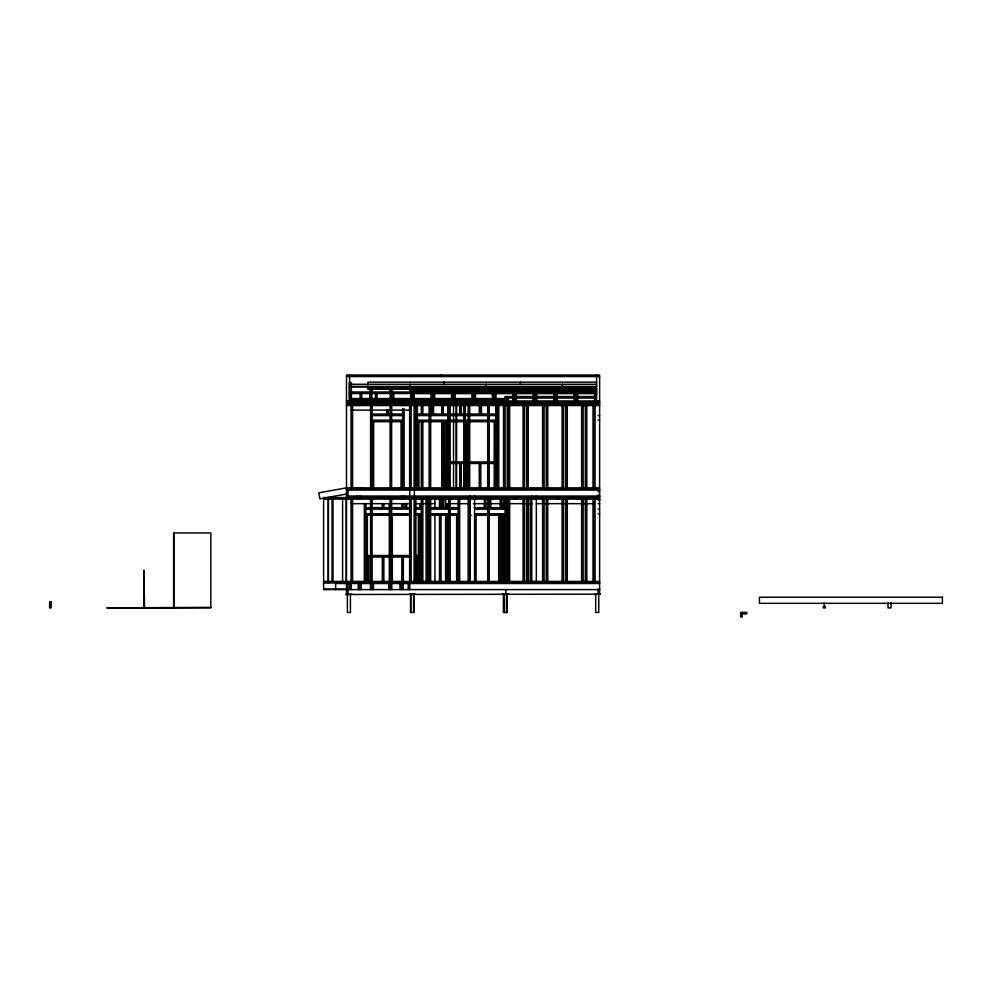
<?xml version="1.0" encoding="UTF-8"?>
<svg xmlns="http://www.w3.org/2000/svg" width="992" height="992" viewBox="0 0 992 992"><rect width="100%" height="100%" fill="white"/><g stroke="black" fill="none" stroke-linecap="round" stroke-linejoin="round"><path stroke-width="1.49" d="M323.615 498.158L319.87 498.827L318.792 492.826L346.468 487.866L599.614 487.866M326.914 497.562L346.468 494.066M346.493 376.551L599.614 376.551M596.576 382.156L367.846 382.156L367.846 384.822M349.544 384.276L596.576 384.276M349.544 386.409L596.576 386.409M349.544 386.954L596.576 386.954M367.846 388.529L596.576 388.529M596.576 389.087L367.846 389.087L367.846 386.409M369.83 389.72L371.802 389.72M390.253 389.72L392.237 389.72M369.83 390.364L371.802 390.364M390.253 390.364L392.237 390.364M409.932 390.662L596.576 390.662M369.83 391.096L371.802 391.096M390.253 391.096L392.237 391.096M409.932 391.208L596.576 391.208M351.094 391.989L409.522 391.989M409.932 392.795L596.576 392.795M349.395 393.34L351.379 393.34M596.576 393.34L409.932 393.34L409.932 388.529M351.094 393.514L595.039 393.514M351.379 394.717L349.395 394.717L349.395 382.565L351.379 382.565L351.379 402.479M410.688 394.717L412.672 394.717M431.123 394.717L433.107 394.717M451.558 394.717L453.542 394.717M471.994 394.717L473.978 394.717M492.429 394.717L494.4 394.717M512.852 394.717L514.836 394.717M533.287 394.717L535.271 394.717M553.722 394.717L555.706 394.717M574.157 394.717L576.141 394.717M594.592 394.717L596.576 394.717M595.051 396.54L505.077 396.54L505.077 404.004M369.83 397.494L371.802 397.494M390.253 397.494L392.237 397.494M505.077 398.065L595.051 398.065M351.081 398.561L508.127 398.561L508.127 404.004M392.237 398.858L390.253 398.858L390.253 388.232M508.127 400.086L351.081 400.086L351.069 404.004M346.493 400.954L349.544 400.954M351.143 400.954L595.002 400.954M596.576 400.954L599.614 400.954M349.395 401.103L351.379 401.103M410.688 401.103L412.672 401.103M431.123 401.103L433.107 401.103M451.558 401.103L453.542 401.103M471.994 401.103L473.978 401.103M492.429 401.103L494.4 401.103M512.852 401.103L514.836 401.103M533.287 401.103L535.271 401.103M553.722 401.103L555.706 401.103M574.157 401.103L576.141 401.103M594.592 401.103L596.576 401.103M346.493 402.479L599.614 402.479M346.493 404.004L599.614 404.004M346.493 405.53L599.614 405.53M351.118 410.105L409.721 410.105M372.112 414.061L402.603 414.061M417.396 414.061L497.252 414.061M372.112 415.586L402.603 415.586M417.396 415.586L447.9 415.586M449.45 415.586L463.326 415.586M465.285 415.586L495.777 415.586M598.102 415.586L599.614 415.586M372.112 420.162L402.603 420.162M417.396 420.162L447.9 420.162M449.45 420.162L463.326 420.162M465.285 420.162L495.777 420.162M598.102 420.162L599.614 420.162M372.112 421.687L402.603 421.687M417.396 421.687L447.9 421.687M449.45 421.687L463.326 421.687M465.285 421.687L495.777 421.687M449.426 461.95L463.326 461.95M466.401 461.95L494.19 461.95M444.8 463.475L446.326 463.475L446.326 487.866L446.375 421.687M449.426 463.475L463.326 463.475M466.401 463.475L494.19 463.475M346.468 489.391L599.614 489.391M346.468 489.936L599.614 489.936M598.102 491.623L599.614 491.623M598.102 495.182L599.614 495.182M346.468 496.037L599.614 496.037M598.102 496.285L599.614 496.285M599.614 497.562L323.615 497.562L323.615 589.608L599.614 589.608M323.615 499.088L599.614 499.088M450.182 499.236L451.707 499.088M535.581 499.236L537.106 499.088M598.102 499.236L599.614 499.236M598.102 499.472L599.614 499.472M598.102 499.745L599.614 499.745M351.118 503.663L410.018 503.663M414.668 503.663L434.818 503.663M445.606 503.663L470.282 503.663M473.358 503.663L504.147 503.663M508.772 503.663L531.873 503.663M536.486 503.663L593.464 503.663M598.102 503.663L599.614 503.663M365.85 507.631L388.976 507.631M390.823 507.631L410.638 507.631M415.202 507.631L421.315 507.631M427.651 507.631L458.143 507.631M474.275 507.631L505.077 507.631M365.85 509.156L388.976 509.156M390.823 509.156L410.638 509.156M415.214 509.156L421.315 509.156M427.651 509.156L458.143 509.156M474.585 509.156L505.077 509.156M598.102 509.156L599.614 509.156M365.85 513.732L388.976 513.732M390.823 513.732L410.638 513.732M415.214 513.732L421.315 513.732M427.651 513.732L458.143 513.732M474.585 513.732L505.077 513.732M598.102 513.732L599.614 513.732M365.85 515.257L388.976 515.257M390.823 515.257L410.638 515.257M415.202 515.257L421.315 515.257M427.651 515.257L458.143 515.257M469.7 515.257L471.225 515.257M474.585 515.257L505.077 515.257M367.375 555.508L388.976 555.508M392.063 555.508L410.589 555.508M415.214 555.508L418.302 555.508M367.375 557.033L388.976 557.033M392.063 557.033L410.589 557.033M415.214 557.033L418.302 557.033M323.615 581.436L599.614 581.436M323.615 582.961L599.614 582.961M599.614 583.507L335.606 583.507L335.606 589.608M323.615 589.062L346.692 589.062M598.102 589.062L599.614 589.062M594.134 594.481L600.296 594.183L345.861 594.481L351.962 594.183M210.825 607.352L106.764 607.91L210.825 607.91L210.825 532.94L173.612 532.94L173.612 607.91M507.284 612.486L503.39 612.486L503.39 594.481M742.19 613.924L746.765 613.924L746.765 612.399L740.664 612.399L740.664 616.974L742.19 616.974L742.19 612.399M891.027 602.776L891.027 607.91L887.989 607.91L887.989 602.776M824.278 602.69L824.302 606.534M599.614 594.183L599.614 375.026L346.493 375.026L346.468 594.183M598.771 594.481L598.771 612.486L595.659 612.486L595.721 594.481M598.102 589.608L598.102 594.183M596.576 375.026L596.576 402.479M595.584 394.717L595.547 401.103M595.051 404.004L595.051 489.391M595.051 497.562L595.051 582.961M594.592 393.266L594.592 402.479M593.526 405.53L593.526 487.866M593.526 499.088L593.526 581.436M593.253 405.53L593.253 487.866M593.253 499.088L593.253 581.436M586.818 405.53L586.818 487.866M586.818 499.088L586.818 581.436M585.292 405.53L585.292 487.866M585.292 499.088L585.292 581.436M583.147 405.53L583.147 487.866M583.147 499.088L583.147 581.436M581.622 405.53L581.622 487.866M581.622 499.088L581.622 581.436M579.799 499.088L578.274 499.088M577.666 393.514L577.666 400.954M576.141 393.266L576.141 402.479M575.112 394.717L575.149 401.103M574.628 398.065L574.628 402.479M574.157 393.266L574.157 402.479M567.288 405.53L567.288 487.866M567.288 499.088L567.288 581.436M565.762 405.53L565.762 487.866M565.762 499.088L565.762 581.436M563.63 405.53L563.63 487.866M563.63 499.088L563.63 581.436M562.414 384.276L562.414 386.954M562.414 388.529L562.414 391.208M562.104 405.53L562.104 487.866M562.104 499.088L562.104 581.436M558.446 499.088L556.921 499.088M557.231 393.514L557.231 400.954M555.706 393.266L555.706 402.479M555.284 398.065L555.284 402.479M554.677 394.717L554.677 401.103M553.722 393.266L553.722 402.479M547.77 405.53L547.77 487.866M547.77 499.088L547.77 581.436M546.245 405.53L546.245 487.866M546.245 499.088L546.245 581.436M544.112 405.53L544.112 487.866M544.112 499.088L544.112 581.436M542.587 405.53L542.587 487.866M542.587 499.088L542.587 581.436M536.796 393.514L536.796 400.954M536.337 496.037L536.337 497.562M536.337 499.088L536.337 581.436M535.271 393.266L535.271 402.479M534.279 394.717L534.279 401.103M534.056 404.004L534.056 405.53M534.056 487.866L534.056 489.391M534.056 497.562L534.056 499.088M534.056 581.436L534.056 582.961M533.336 398.065L533.336 402.479L533.287 393.266M531.762 496.037L531.762 497.562M531.762 499.088L531.762 581.436M530.236 499.088L530.236 581.436M528.252 405.53L528.252 487.866M528.252 499.088L528.252 581.436M526.727 405.53L526.727 487.866M526.727 499.088L526.727 581.436M524.594 405.53L524.594 487.866M524.594 499.088L524.594 581.436M523.069 405.53L523.069 487.866M523.069 499.088L523.069 581.436M520.329 382.156L520.329 384.276M520.329 386.409L520.329 389.087M520.329 390.662L520.329 393.34M516.361 393.514L516.361 400.954M515.753 499.088L514.228 499.088M514.836 393.266L514.836 402.479M514.538 398.065L514.538 402.479M513.844 394.717L513.819 401.103M513.013 398.065L513.013 402.479M512.852 393.266L512.852 402.479M509.652 405.53L509.652 487.866M509.652 499.088L509.652 581.436M508.735 405.53L508.735 487.866M508.735 499.088L508.735 581.436M508.809 594.183L501.865 594.183M507.21 405.53L507.21 487.866M507.21 499.088L507.21 581.436M507.284 594.481L507.21 612.486M506.602 398.065L506.602 402.479M506.602 499.088L506.602 581.436M506.441 594.481L506.441 612.486M505.759 589.608L505.759 594.183M505.077 405.53L505.077 487.866M505.077 499.088L505.077 581.436M504.234 594.481L504.234 612.486L504.097 594.481M503.862 503.663L503.862 508.239M503.862 514.34L503.862 581.436M503.552 405.53L503.552 487.866M503.552 499.088L503.552 509.156M503.552 513.732L503.552 581.436M502.336 503.663L502.336 508.239M502.336 514.34L502.336 581.436M501.729 499.088L501.729 508.239M501.729 514.34L501.729 581.436M500.204 499.088L500.204 509.156M500.204 513.732L500.204 581.436M498.778 405.53L498.778 487.866M498.678 515.257L498.678 581.436M497.302 405.53L497.252 487.866M495.926 393.514L495.926 400.954M495.777 405.53L495.777 487.866M494.4 393.266L494.4 402.479M494.4 499.088L492.875 499.088M494.252 421.687L494.202 487.866M494.028 400.086L494.028 402.479M493.384 394.717L493.384 401.103M492.429 393.266L492.429 402.479M490.73 499.088L490.73 507.631M489.217 405.53L489.217 487.866M489.217 499.088L489.217 581.436M487.692 405.53L487.692 487.866M487.692 499.088L487.692 581.436M486.167 384.276L486.167 386.954M486.167 388.529L486.167 391.208M485.844 499.088L485.844 507.631M484.319 499.088L484.319 507.631M481.43 405.53L481.43 414.061M480.785 405.53L480.785 414.061M480.785 463.475L480.785 487.866M479.905 405.53L479.905 414.061M479.26 405.53L479.26 414.061M479.26 463.475L479.26 487.866M476.11 515.257L476.11 581.436M475.503 393.514L475.503 400.954M474.585 496.037L474.585 497.562M474.585 499.088L474.585 581.436M473.978 393.266L473.978 402.479M472.986 394.717L472.986 401.103M471.994 393.266L471.994 402.479M470.01 496.037L470.01 497.562M470.01 499.088L470.01 581.436M469.7 405.53L469.7 487.866M469.7 499.088L469.7 581.436M468.174 405.53L468.174 487.866M468.174 499.088L468.174 581.436M466.81 421.687L466.81 487.866M465.285 405.53L465.285 487.866M463.76 405.53L463.76 487.866M461.268 405.53L461.268 414.061M461.268 463.475L461.268 487.866M459.742 405.53L459.742 414.061M459.742 463.475L459.742 487.866M459.668 499.088L459.668 581.436M458.143 499.088L458.143 581.436M456.593 402.479L456.593 404.004M456.593 405.53L456.593 487.866M456.618 515.257L456.618 581.436M456.134 405.53L456.134 487.866M455.068 393.514L455.068 400.954M453.542 393.266L453.542 404.004M453.542 405.53L453.542 487.866M452.55 394.717L452.55 401.103M452.513 394.717L452.513 401.103M451.558 393.266L451.558 402.479M450.182 405.53L450.182 487.866M450.182 499.088L450.182 581.436M448.657 405.53L448.657 487.866M448.657 499.088L448.657 581.436M447.9 405.53L447.9 487.866M447.132 503.663L447.132 508.239M447.132 514.34L447.132 581.436M445.606 499.088L445.606 508.239M445.606 514.34L445.606 581.436M444.8 421.687L444.8 487.866M444.081 382.156L444.081 384.276M444.081 386.409L444.081 389.087M444.081 390.662L444.081 393.34M443.796 499.088L443.796 507.631M443.275 405.53L443.275 414.681M443.275 420.769L443.275 487.866M442.271 499.088L442.271 507.631M441.75 405.53L441.75 414.681M441.75 420.769L441.75 487.866M441.031 375.026L441.031 376.551M441.031 400.954L441.031 402.479M441.031 499.088L441.031 508.239M441.031 514.34L441.031 581.436M439.506 499.088L439.506 508.239M439.506 514.34L439.506 581.436M434.93 499.088L434.93 508.239M434.93 514.34L434.93 581.436M434.632 393.514L434.632 400.954M433.541 405.53L433.541 414.061M433.107 393.266L433.107 402.479M432.078 394.717L432.078 401.103M432.016 405.53L432.016 414.061M431.123 393.266L431.123 402.479M430.664 405.53L430.664 487.866M430.664 499.088L430.664 581.436M430.367 499.088L428.842 499.088M429.176 515.257L429.176 581.436L429.139 499.088M429.139 405.53L429.139 487.866M427.614 499.088L427.651 581.436M426.089 499.088L426.089 581.436M422.84 405.53L422.84 414.681M422.84 420.769L422.84 487.866M422.84 499.088L422.84 581.436M421.352 503.663L421.352 508.239M421.315 405.53L421.315 414.681M421.315 420.769L421.315 487.866M421.315 499.088L421.315 581.436M419.69 499.088L418.165 499.088M419.827 503.663L419.827 509.156M419.827 513.732L419.79 581.436M418.922 421.687L418.922 487.866M418.302 515.257L418.302 581.436M417.396 405.53L417.396 487.866M416.776 557.033L416.776 581.436M415.871 405.53L415.871 487.866M415.871 499.088L415.871 581.436M415.4 594.183L409.299 594.183M414.507 402.479L414.507 489.391M414.507 496.037L414.507 582.961M414.346 405.53L414.346 487.866M414.346 489.936L414.346 497.562M414.346 499.088L414.346 581.436M414.197 393.514L414.197 400.954M413.875 594.481L413.875 612.486L410.539 612.486L410.539 594.481M413.59 594.481L413.59 612.486M412.672 393.266L412.672 402.479L412.61 400.086M411.655 394.717L411.655 401.103M411.085 400.086L411.085 402.479M411.147 405.53L411.147 487.866M411.147 499.088L411.147 581.436M410.824 594.481L410.824 612.486M410.688 393.266L410.688 402.479M409.932 384.276L409.932 386.954M409.932 402.479L409.932 404.004M409.932 405.53L409.932 489.391M409.77 489.936L409.77 496.037M409.932 499.088L409.77 581.436M409.77 583.507L409.77 589.608M409.622 405.53L409.622 489.391M409.622 499.088L409.622 581.436M409.25 402.479L409.25 404.004M409.25 487.866L409.25 489.391M408.245 583.507L408.245 589.608M406.695 503.366L406.695 507.631M405.17 503.366L405.17 507.631M404.128 402.479L404.128 405.53M404.128 408.58L404.128 489.391M404.128 496.037L404.128 499.088M404.128 581.436L404.128 582.961M403.36 503.663L403.36 507.631M403.36 557.033L403.36 581.436M403.062 583.507L403.062 589.608M402.603 408.58L402.603 487.866M401.834 503.663L401.834 507.631M401.834 557.033L401.834 581.436M401.537 402.479L401.537 405.53M401.537 487.866L401.537 489.391M401.537 496.037L401.537 499.088M401.537 581.436L401.537 582.961M401.537 583.507L401.537 589.608M401.078 421.687L401.078 487.866M400.012 583.507L400.012 589.608M398.871 402.479L398.871 404.004M398.871 487.866L398.871 489.391M393.762 393.514L393.762 400.954M392.237 388.232L392.237 400.954M392.348 515.257L392.348 581.436M391.865 400.086L391.865 402.479M391.778 583.507L391.778 589.608M391.629 405.53L391.629 487.866M391.629 499.088L391.629 581.436M391.22 390.327L391.245 397.494M390.34 400.086L390.34 402.479M390.253 583.507L390.253 589.608M390.104 405.53L390.104 487.866M390.104 499.088L390.104 581.436M389.298 503.663L389.298 581.436M388.728 583.507L388.728 589.608M388.256 409.795L388.256 414.061M386.731 409.795L386.731 414.061M383.842 503.663L383.842 507.631M383.842 557.033L383.842 581.436M382.317 503.663L382.317 507.631M382.317 557.033L382.317 581.436M376.985 393.514L376.985 400.954M375.472 393.514L375.472 400.954M373.637 421.687L373.637 487.866M373.488 583.507L373.488 589.608M372.112 405.53L372.112 487.866M372.112 499.088L372.112 581.436M371.963 583.507L371.963 589.608M371.802 388.232L371.802 398.858L369.83 398.858L369.83 388.232M371.74 400.086L371.74 402.479M370.81 390.327L370.81 397.494M370.586 405.53L370.586 487.866M370.586 499.088L370.586 581.436M370.438 583.507L370.438 589.608M370.214 400.086L370.214 402.479M368.9 557.033L368.9 581.436M367.375 515.257L367.375 581.436M365.85 503.663L365.85 581.436M364.324 503.663L364.324 581.436M362.464 402.479L362.464 404.004M362.464 487.866L362.464 489.391M361.745 393.514L361.745 400.954M361.286 583.507L361.286 589.608M360.22 393.514L360.22 400.954M359.836 402.479L359.836 405.53M359.836 487.866L359.836 489.391M359.836 496.037L359.836 499.088M359.836 581.436L359.836 582.961M359.761 583.507L359.761 589.608M358.236 583.507L358.236 589.608M357.17 402.479L357.17 405.53M357.17 487.866L357.17 489.391M357.17 496.037L357.17 499.088M357.17 581.436L357.17 582.961M352.594 405.53L352.594 487.866M352.594 499.088L352.594 581.436M351.788 402.479L351.788 404.004M351.788 487.866L351.788 489.391M351.069 405.53L351.069 489.391M351.069 499.088L351.069 581.436M351.218 583.507L351.218 589.608M350.436 594.481L350.436 612.486L347.386 612.486L347.386 594.481M350.35 394.717L350.387 401.103M349.692 583.507L349.692 589.608M349.544 375.026L349.544 402.479M349.395 394.965L349.395 402.479M347.994 489.936L347.994 496.037M347.994 583.507L347.994 594.183M346.208 499.088L346.208 581.436M342.612 499.088L342.612 581.436M332.977 499.088L332.977 581.436M332.035 499.088L332.035 581.436M328.439 499.088L328.439 581.436M328.191 497.562L328.191 582.961M174.17 532.94L174.17 607.352M144.51 607.352L143.964 570.152L143.964 607.91M942.4 597.234L759.413 597.234L759.413 603.334L942.4 603.334L942.4 597.234M51.125 601.809L49.6 601.809L49.6 607.91L51.125 607.91L51.125 601.809M825.294 606.534L823.31 606.534L823.31 607.91L825.294 607.91L825.294 606.534"/></g></svg>
